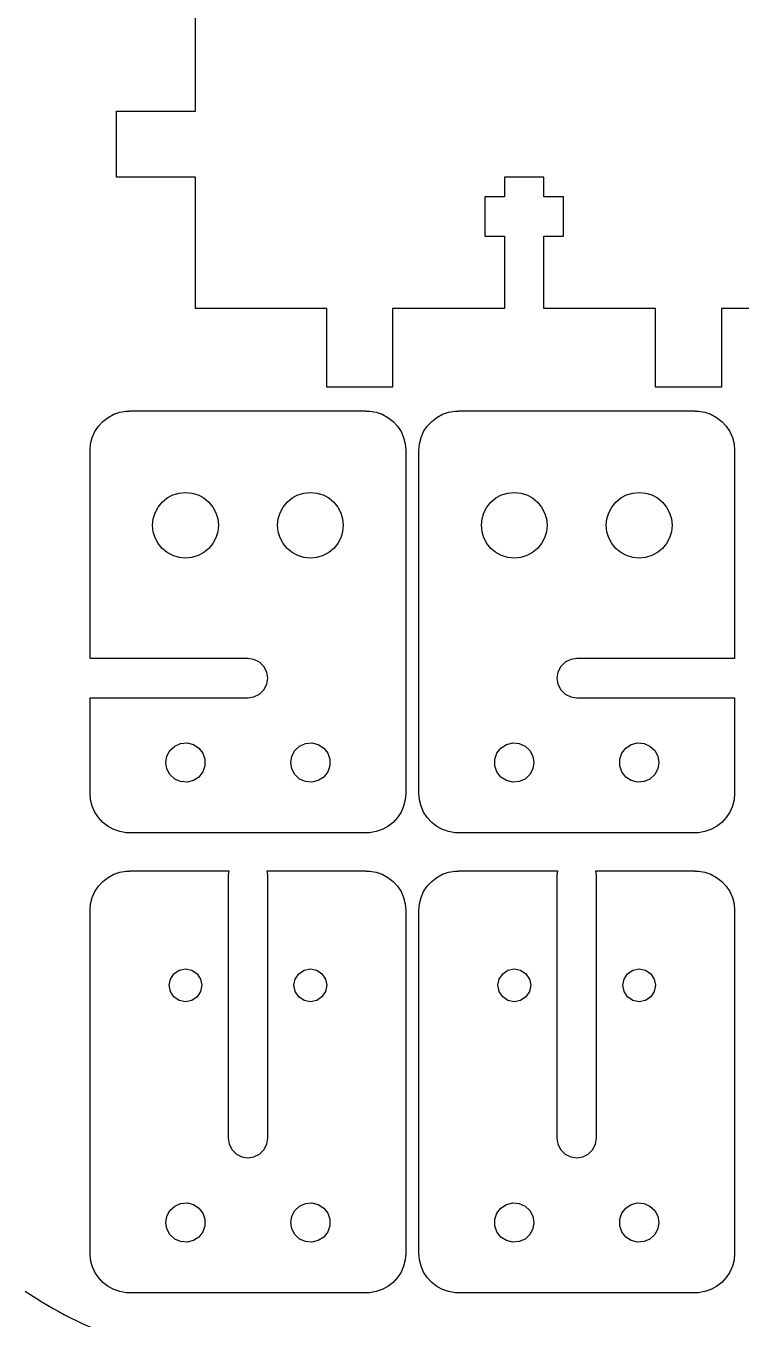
# Model space of a CAD drawing. Extents: x 3 to 1396, y 3 to 487.
# Drawn here: x 1141.1 to 1195.5, y 121.6 to 220 of the extents above; entities that cross this region are included whole.
import ezdxf

# ---------------------------------------------------------------- set-up
doc = ezdxf.new("R2010")
doc.units = 0
doc.layers.add('Layer_1', color=7, linetype='CONTINUOUS')

msp = doc.modelspace()

# ---------------------------------------------------------------- linework, layer by layer
at = {"layer": 'Layer_1', "color": 7}
for points in [[(1147.962088, 208.459527), (1147.962088, 213.459528), (1153.962076, 213.459528), (1153.962076, 221.959528)], [(1253.962073, 198.459536), (1193.96208, 198.459536), (1193.96208, 192.45952), (1188.96209, 192.45952), (1188.96209, 198.459536), (1180.462093, 198.459536), (1180.462093, 203.959528), (1181.962076, 203.959528), (1181.962076, 206.959527), (1180.462093, 206.959527), (1180.462093, 208.459527), (1177.462071, 208.459527), (1177.462071, 206.959527), (1175.962088, 206.959527), (1175.962088, 203.959528), (1177.462071, 203.959528), (1177.462071, 198.459536), (1168.962074, 198.459536), (1168.962074, 192.45952), (1163.962084, 192.45952), (1163.962084, 198.459536), (1153.962076, 198.459536), (1153.962076, 208.459527), (1147.962088, 208.459527)], [(1145.962092, 161.559517), (1145.962092, 168.829533), (1157.962096, 168.829533), (1158.42209, 168.902515), (1158.842093, 169.115537), (1159.172095, 169.447515), (1159.392088, 169.865542), (1159.462079, 170.329516), (1159.392088, 170.793517), (1159.172095, 171.211517), (1158.842093, 171.543523), (1158.42209, 171.756516), (1157.962096, 171.829527), (1145.962092, 171.829527), (1145.962092, 187.659541), (1146.002082, 188.153514), (1146.122083, 188.633518), (1146.322094, 189.087529), (1146.592096, 189.502536), (1146.932089, 189.866518), (1147.322092, 190.170528), (1147.762077, 190.406522), (1148.222071, 190.56753), (1148.712093, 190.649516), (1148.962086, 190.649516), (1148.962086, 190.659393)], [(1148.962086, 190.659535), (1166.962078, 190.659535), (1166.962078, 190.649657)], [(1166.962078, 190.649516), (1167.21207, 190.649516), (1167.702093, 190.56753), (1168.162087, 190.406522), (1168.602071, 190.170528), (1168.992074, 189.866518), (1169.332095, 189.502536), (1169.602069, 189.087529), (1169.80208, 188.633518), (1169.922081, 188.153514), (1169.962072, 187.659541), (1169.962072, 161.559517), (1169.922081, 161.065543), (1169.80208, 160.585539), (1169.602069, 160.131529), (1169.332095, 159.716521), (1168.992074, 159.352539), (1168.602071, 159.048529), (1168.162087, 158.812535), (1167.702093, 158.651527), (1167.21207, 158.569513), (1166.962078, 158.569513), (1166.962078, 158.559635)], [(1170.96207, 161.559517), (1170.96207, 187.659541), (1171.002089, 188.153514), (1171.12209, 188.633518), (1171.322072, 189.087529), (1171.592074, 189.502536), (1171.932096, 189.866518), (1172.32207, 190.170528), (1172.762083, 190.406522), (1173.222077, 190.56753), (1173.712071, 190.649516), (1173.962092, 190.649516), (1173.962092, 190.659393)], [(1173.962092, 190.659535), (1191.962084, 190.659535), (1191.962084, 190.649657)], [(1191.962084, 190.649516), (1192.212077, 190.649516), (1192.702071, 190.56753), (1193.162093, 190.406522), (1193.602078, 190.170528), (1193.99208, 189.866518), (1194.332074, 189.502536), (1194.602076, 189.087529), (1194.802086, 188.633518), (1194.922087, 188.153514), (1194.962078, 187.659541), (1194.962078, 171.829527), (1182.962074, 171.829527), (1182.50208, 171.756516), (1182.082077, 171.543523), (1181.752074, 171.211517), (1181.532082, 170.793517), (1181.462091, 170.329516), (1181.532082, 169.865514), (1181.752074, 169.447515), (1182.082077, 169.115537), (1182.50208, 168.902515), (1182.962074, 168.829533), (1194.962078, 168.829533), (1194.962078, 161.559517), (1194.922087, 161.065543), (1194.802086, 160.585539), (1194.602076, 160.131529), (1194.332074, 159.716521), (1193.99208, 159.352539), (1193.602078, 159.048529), (1193.162093, 158.812535), (1192.702071, 158.651527), (1192.212077, 158.569513), (1191.962084, 158.569513), (1191.962084, 158.559635)], [(1150.712089, 181.959527), (1150.762071, 182.447517), (1150.902081, 182.916542), (1151.132092, 183.34854), (1151.442085, 183.727536), (1151.822069, 184.038517), (1152.252091, 184.269515), (1152.722076, 184.41153), (1153.21207, 184.459536), (1153.702092, 184.41153), (1154.172077, 184.269515), (1154.602071, 184.038517), (1154.982083, 183.727536), (1155.292076, 183.34854), (1155.522087, 182.916542), (1155.662069, 182.447517), (1155.712079, 181.959527), (1155.662069, 181.471536), (1155.522087, 181.002539), (1155.292076, 180.570542), (1154.982083, 180.191517), (1154.602071, 179.880537), (1154.172077, 179.649538), (1153.702092, 179.507523), (1153.21207, 179.459517), (1152.722076, 179.507523), (1152.252091, 179.649538), (1151.822069, 179.880537), (1151.442085, 180.191517), (1151.132092, 180.570542), (1150.902081, 181.002539), (1150.762071, 181.471536), (1150.712089, 181.959527)], [(1160.212084, 181.959527), (1160.262094, 182.447517), (1160.402076, 182.916542), (1160.632087, 183.34854), (1160.94208, 183.727536), (1161.322092, 184.038517), (1161.752086, 184.269515), (1162.222071, 184.41153), (1162.712093, 184.459536), (1163.202088, 184.41153), (1163.672072, 184.269515), (1164.102094, 184.038517), (1164.482078, 183.727536), (1164.792071, 183.34854), (1165.022082, 182.916542), (1165.162093, 182.447517), (1165.212074, 181.959527), (1165.162093, 181.471536), (1165.022082, 181.002539), (1164.792071, 180.570542), (1164.482078, 180.191517), (1164.102094, 179.880537), (1163.672072, 179.649538), (1163.202088, 179.507523), (1162.712093, 179.459517), (1162.222071, 179.507523), (1161.752086, 179.649538), (1161.322092, 179.880537), (1160.94208, 180.191517), (1160.632087, 180.570542), (1160.402076, 181.002539), (1160.262094, 181.471536), (1160.212084, 181.959527)], [(1175.712096, 181.959527), (1175.762077, 182.447517), (1175.902088, 182.916542), (1176.13207, 183.34854), (1176.442092, 183.727536), (1176.822076, 184.038517), (1177.252069, 184.269515), (1177.722082, 184.41153), (1178.212076, 184.459536), (1178.702071, 184.41153), (1179.172084, 184.269515), (1179.602077, 184.038517), (1179.98209, 183.727536), (1180.292082, 183.34854), (1180.522094, 182.916542), (1180.662076, 182.447517), (1180.712086, 181.959527), (1180.662076, 181.471536), (1180.522094, 181.002539), (1180.292082, 180.570542), (1179.98209, 180.191517), (1179.602077, 179.880537), (1179.172084, 179.649538), (1178.702071, 179.507523), (1178.212076, 179.459517), (1177.722082, 179.507523), (1177.252069, 179.649538), (1176.822076, 179.880537), (1176.442092, 180.191517), (1176.13207, 180.570542), (1175.902088, 181.002539), (1175.762077, 181.471536), (1175.712096, 181.959527)], [(1185.212091, 181.959527), (1185.262072, 182.447517), (1185.402083, 182.916542), (1185.632094, 183.34854), (1185.942087, 183.727536), (1186.322071, 184.038517), (1186.752093, 184.269515), (1187.222077, 184.41153), (1187.712072, 184.459536), (1188.202094, 184.41153), (1188.672079, 184.269515), (1189.102072, 184.038517), (1189.482085, 183.727536), (1189.792078, 183.34854), (1190.022089, 182.916542), (1190.162071, 182.447517), (1190.212081, 181.959527), (1190.162071, 181.471536), (1190.022089, 181.002539), (1189.792078, 180.570542), (1189.482085, 180.191517), (1189.102072, 179.880537), (1188.672079, 179.649538), (1188.202094, 179.507523), (1187.712072, 179.459517), (1187.222077, 179.507523), (1186.752093, 179.649538), (1186.322071, 179.880537), (1185.942087, 180.191517), (1185.632094, 180.570542), (1185.402083, 181.002539), (1185.262072, 181.471536), (1185.212091, 181.959527)], [(1151.712087, 163.909525), (1151.792097, 164.396527), (1152.032071, 164.830529), (1152.392073, 165.165526), (1152.842077, 165.363533), (1153.332071, 165.40454), (1153.812074, 165.283523), (1154.232078, 165.013521), (1154.53208, 164.623519), (1154.692072, 164.156525), (1154.692072, 163.662524), (1154.53208, 163.195531), (1154.232078, 162.805528), (1153.812074, 162.535526), (1153.332071, 162.414537), (1152.842077, 162.455516), (1152.392073, 162.653523), (1152.032071, 162.988521), (1151.792097, 163.422522), (1151.712087, 163.909525)], [(1161.212082, 163.909525), (1161.292092, 164.396527), (1161.532094, 164.830529), (1161.892097, 165.165526), (1162.342072, 165.363533), (1162.832094, 165.40454), (1163.31207, 165.283523), (1163.732073, 165.013521), (1164.032075, 164.623519), (1164.192095, 164.156525), (1164.192095, 163.662524), (1164.032075, 163.195531), (1163.732073, 162.805528), (1163.31207, 162.535526), (1162.832094, 162.414537), (1162.342072, 162.455516), (1161.892097, 162.653523), (1161.532094, 162.988521), (1161.292092, 163.422522), (1161.212082, 163.909525)], [(1176.732075, 163.662524), (1176.732075, 164.156525), (1176.892095, 164.623519), (1177.192097, 165.013521), (1177.612072, 165.283523), (1178.092076, 165.40454), (1178.58207, 165.363533), (1179.032073, 165.165526), (1179.392076, 164.830529), (1179.632078, 164.396527), (1179.712088, 163.909525), (1179.632078, 163.422522), (1179.392076, 162.988521), (1179.032073, 162.653523), (1178.58207, 162.455516), (1178.092076, 162.414537), (1177.612072, 162.535526), (1177.192097, 162.805528), (1176.892095, 163.195531), (1176.732075, 163.662524)], [(1186.23207, 163.662524), (1186.23207, 164.156525), (1186.39209, 164.623519), (1186.692092, 165.013521), (1187.112095, 165.283523), (1187.592071, 165.40454), (1188.082093, 165.363533), (1188.532096, 165.165526), (1188.892071, 164.830529), (1189.132073, 164.396527), (1189.212083, 163.909525), (1189.132073, 163.422522), (1188.892071, 162.988521), (1188.532096, 162.653523), (1188.082093, 162.455516), (1187.592071, 162.414537), (1187.112095, 162.535526), (1186.692092, 162.805528), (1186.39209, 163.195531), (1186.23207, 163.662524)], [(1148.962086, 158.569513), (1148.712093, 158.569513), (1148.222071, 158.651527), (1147.762077, 158.812535), (1147.322092, 159.048529), (1146.932089, 159.352539), (1146.592096, 159.716521), (1146.322094, 160.131529), (1146.122083, 160.585539), (1146.002082, 161.065543), (1145.962092, 161.559517)], [(1173.962092, 158.569513), (1173.712071, 158.569513), (1173.222077, 158.651527), (1172.762083, 158.812535), (1172.32207, 159.048529), (1171.932096, 159.352539), (1171.592074, 159.716521), (1171.322072, 160.131529), (1171.12209, 160.585539), (1171.002089, 161.065543), (1170.96207, 161.559517)], [(1166.962078, 158.559523), (1148.962086, 158.559523), (1148.962086, 158.5694)], [(1191.962084, 158.559523), (1173.962092, 158.559523), (1173.962092, 158.5694)], [(1145.962092, 126.55953), (1145.962092, 152.659526), (1146.002082, 153.153528), (1146.122083, 153.633531), (1146.322094, 154.087514), (1146.592096, 154.502522), (1146.932089, 154.866532), (1147.322092, 155.170542), (1147.762077, 155.406536), (1148.222071, 155.567515), (1148.712093, 155.649529), (1148.962086, 155.649529), (1148.962086, 155.659407)], [(1148.962086, 155.65952), (1156.512094, 155.65952), (1156.462085, 155.329517), (1156.462085, 135.329529), (1156.532076, 134.865528), (1156.752096, 134.447528), (1157.08207, 134.115522), (1157.502074, 133.902529), (1157.962096, 133.829518), (1158.42209, 133.902529), (1158.842093, 134.115522), (1159.172095, 134.447528), (1159.392088, 134.865528), (1159.462079, 135.329529), (1159.462079, 155.329517), (1159.412097, 155.65952), (1166.962078, 155.65952), (1166.962078, 155.649642)], [(1166.962078, 155.649529), (1167.21207, 155.649529), (1167.702093, 155.567515), (1168.162087, 155.406536), (1168.602071, 155.170542), (1168.992074, 154.866532), (1169.332095, 154.502522), (1169.602069, 154.087514), (1169.80208, 153.633531), (1169.922081, 153.153528), (1169.962072, 152.659526), (1169.962072, 126.55953), (1169.922081, 126.065528), (1169.80208, 125.585525), (1169.602069, 125.131514), (1169.332095, 124.716534), (1168.992074, 124.352524), (1168.602071, 124.048514), (1168.162087, 123.81252), (1167.702093, 123.651512), (1167.21207, 123.569527), (1166.962078, 123.569527), (1166.962078, 123.559649)], [(1170.96207, 126.55953), (1170.96207, 152.659526), (1171.002089, 153.153528), (1171.12209, 153.633531), (1171.322072, 154.087514), (1171.592074, 154.502522), (1171.932096, 154.866532), (1172.32207, 155.170542), (1172.762083, 155.406536), (1173.222077, 155.567515), (1173.712071, 155.649529), (1173.962092, 155.649529), (1173.962092, 155.659407)], [(1173.962092, 155.65952), (1181.512073, 155.65952), (1181.462091, 155.329517), (1181.462091, 135.329529), (1181.532082, 134.865528), (1181.752074, 134.447528), (1182.082077, 134.115522), (1182.50208, 133.902529), (1182.962074, 133.829518), (1183.422096, 133.902529), (1183.842071, 134.115522), (1184.172074, 134.447528), (1184.392094, 134.865528), (1184.462085, 135.329529), (1184.462085, 155.329517), (1184.412075, 155.65952), (1191.962084, 155.65952), (1191.962084, 155.649642)], [(1191.962084, 155.649529), (1192.212077, 155.649529), (1192.702071, 155.567515), (1193.162093, 155.406536), (1193.602078, 155.170542), (1193.99208, 154.866532), (1194.332074, 154.502522), (1194.602076, 154.087514), (1194.802086, 153.633531), (1194.922087, 153.153528), (1194.962078, 152.659526), (1194.962078, 126.55953), (1194.922087, 126.065528), (1194.802086, 125.585525), (1194.602076, 125.131514), (1194.332074, 124.716534), (1193.99208, 124.352524), (1193.602078, 124.048514), (1193.162093, 123.81252), (1192.702071, 123.651512), (1192.212077, 123.569527), (1191.962084, 123.569527), (1191.962084, 123.559649)], [(1151.96208, 146.95954), (1152.062071, 147.43754), (1152.332073, 147.843517), (1152.732095, 148.114535), (1153.21207, 148.209531), (1153.692074, 148.114535), (1154.092095, 147.843517), (1154.362069, 147.43754), (1154.462089, 146.95954), (1154.362069, 146.48154), (1154.092095, 146.075535), (1153.692074, 145.804517), (1153.21207, 145.709521), (1152.732095, 145.804517), (1152.332073, 146.075535), (1152.062071, 146.48154), (1151.96208, 146.95954)], [(1161.462075, 146.95954), (1161.562094, 147.43754), (1161.832096, 147.843517), (1162.23209, 148.114535), (1162.712093, 148.209531), (1163.192097, 148.114535), (1163.59209, 147.843517), (1163.862092, 147.43754), (1163.962084, 146.95954), (1163.862092, 146.48154), (1163.59209, 146.075535), (1163.192097, 145.804517), (1162.712093, 145.709521), (1162.23209, 145.804517), (1161.832096, 146.075535), (1161.562094, 146.48154), (1161.462075, 146.95954)], [(1176.962086, 146.95954), (1177.062077, 147.43754), (1177.332079, 147.843517), (1177.732073, 148.114535), (1178.212076, 148.209531), (1178.69208, 148.114535), (1179.092074, 147.843517), (1179.362076, 147.43754), (1179.462095, 146.95954), (1179.362076, 146.48154), (1179.092074, 146.075535), (1178.69208, 145.804517), (1178.212076, 145.709521), (1177.732073, 145.804517), (1177.332079, 146.075535), (1177.062077, 146.48154), (1176.962086, 146.95954)], [(1186.462081, 146.95954), (1186.562072, 147.43754), (1186.832074, 147.843517), (1187.232096, 148.114535), (1187.712072, 148.209531), (1188.192075, 148.114535), (1188.592097, 147.843517), (1188.862071, 147.43754), (1188.96209, 146.95954), (1188.862071, 146.48154), (1188.592097, 146.075535), (1188.192075, 145.804517), (1187.712072, 145.709521), (1187.232096, 145.804517), (1186.832074, 146.075535), (1186.562072, 146.48154), (1186.462081, 146.95954)], [(1151.712087, 128.909538), (1151.792097, 129.396513), (1152.032071, 129.830514), (1152.392073, 130.16554), (1152.842077, 130.363519), (1153.332071, 130.404526), (1153.812074, 130.283537), (1154.232078, 130.013535), (1154.53208, 129.623532), (1154.692072, 129.156539), (1154.692072, 128.662537), (1154.53208, 128.195516), (1154.232078, 127.805513), (1153.812074, 127.535539), (1153.332071, 127.414522), (1152.842077, 127.455529), (1152.392073, 127.653536), (1152.032071, 127.988534), (1151.792097, 128.422535), (1151.712087, 128.909538)], [(1161.212082, 128.909538), (1161.292092, 129.396513), (1161.532094, 129.830514), (1161.892097, 130.16554), (1162.342072, 130.363519), (1162.832094, 130.404526), (1163.31207, 130.283537), (1163.732073, 130.013535), (1164.032075, 129.623532), (1164.192095, 129.156539), (1164.192095, 128.662537), (1164.032075, 128.195516), (1163.732073, 127.805513), (1163.31207, 127.535539), (1162.832094, 127.414522), (1162.342072, 127.455529), (1161.892097, 127.653536), (1161.532094, 127.988534), (1161.292092, 128.422535), (1161.212082, 128.909538)], [(1176.732075, 128.662537), (1176.732075, 129.156539), (1176.892095, 129.623532), (1177.192097, 130.013535), (1177.612072, 130.283537), (1178.092076, 130.404526), (1178.58207, 130.363519), (1179.032073, 130.16554), (1179.392076, 129.830514), (1179.632078, 129.396513), (1179.712088, 128.909538), (1179.632078, 128.422535), (1179.392076, 127.988534), (1179.032073, 127.653536), (1178.58207, 127.455529), (1178.092076, 127.414522), (1177.612072, 127.535539), (1177.192097, 127.805513), (1176.892095, 128.195516), (1176.732075, 128.662537)], [(1186.23207, 128.662537), (1186.23207, 129.156539), (1186.39209, 129.623532), (1186.692092, 130.013535), (1187.112095, 130.283537), (1187.592071, 130.404526), (1188.082093, 130.363519), (1188.532096, 130.16554), (1188.892071, 129.830514), (1189.132073, 129.396513), (1189.212083, 128.909538), (1189.132073, 128.422535), (1188.892071, 127.988534), (1188.532096, 127.653536), (1188.082093, 127.455529), (1187.592071, 127.414522), (1187.112095, 127.535539), (1186.692092, 127.805513), (1186.39209, 128.195516), (1186.23207, 128.662537)], [(1148.962086, 123.569527), (1148.712093, 123.569527), (1148.222071, 123.651512), (1147.762077, 123.81252), (1147.322092, 124.048514), (1146.932089, 124.352524), (1146.592096, 124.716534), (1146.322094, 125.131514), (1146.122083, 125.585525), (1146.002082, 126.065528), (1145.962092, 126.55953)], [(1173.962092, 123.569527), (1173.712071, 123.569527), (1173.222077, 123.651512), (1172.762083, 123.81252), (1172.32207, 124.048514), (1171.932096, 124.352524), (1171.592074, 124.716534), (1171.322072, 125.131514), (1171.12209, 125.585525), (1171.002089, 126.065528), (1170.96207, 126.55953)], [(1141.022074, 123.699518), (1141.442077, 123.420542), (1141.86208, 123.148536), (1142.282083, 122.883529), (1142.712077, 122.625522), (1143.142071, 122.375529), (1143.582083, 122.13152), (1144.022096, 121.895526), (1144.46208, 121.667518), (1144.912084, 121.445522), (1145.362087, 121.232529), (1145.822081, 121.026535), (1145.962092, 120.965519), (1145.962092, 88.45953), (1132.462076, 88.45953)], [(1166.962078, 123.559536), (1148.962086, 123.559536), (1148.962086, 123.569414)], [(1191.962084, 123.559536), (1173.962092, 123.559536), (1173.962092, 123.569414)]]:
    msp.add_lwpolyline(points, dxfattribs=at)

doc.saveas('drawing.dxf')
